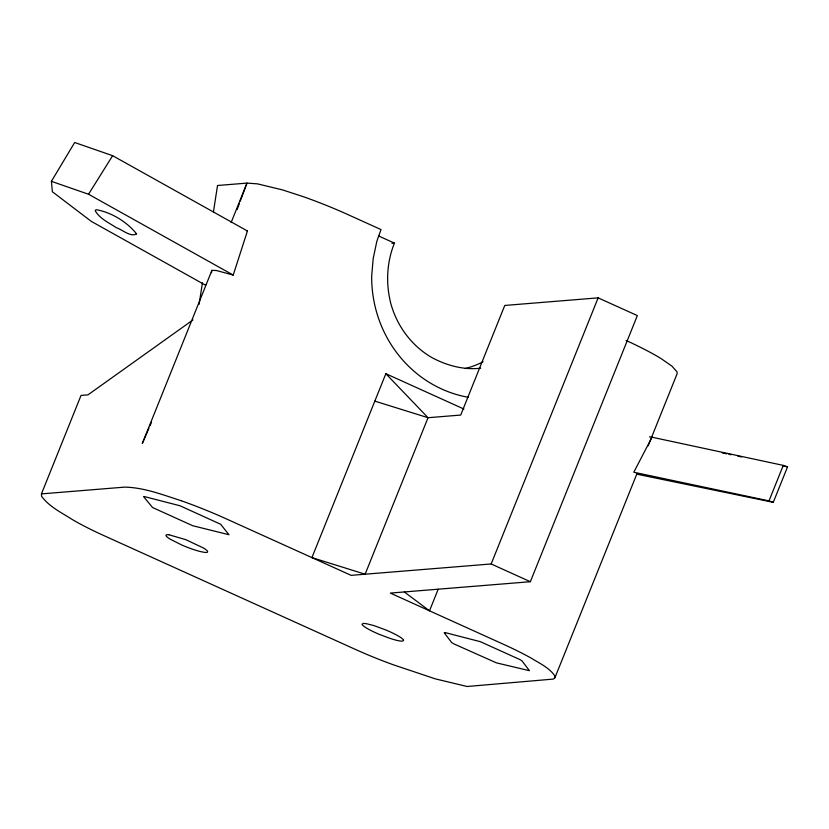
<?xml version="1.0" encoding="UTF-8"?>
<svg xmlns="http://www.w3.org/2000/svg" width="829" height="829" viewBox="0 0 829 829"><rect width="100%" height="100%" fill="white"/><g stroke="black" fill="none" stroke-linecap="round" stroke-linejoin="round"><path stroke-width="1.24" d="M199.105 304.326L202.431 282.865M213.405 212.1L217.53 185.499L246.98 183.105L257.487 183.862L282.544 189.914L303.487 196.742A85.076 12.425 21.9 0 1 347.921 214.597L381.008 229.571L376.822 241.343L373.164 258.669L371.672 276.358A120.993 114.879 85.4 0 0 397.288 353.434A120.796 114.692 85.4 0 0 468.354 397.298M211.447 272.751L211.913 270.337L216.4 270.513L233.218 275.062L247.436 230.99L112.63 155.686L74.672 142.505L51.408 181.344L52.372 191.748L91.283 221.374L205.416 285.124L205.644 284.513M237.135 209.54L239.374 203.54M240.265 201.136L246.98 183.105L231.115 222.576M637.035 473.483L554.912 677.749L553.471 679.075L467.121 686.495L435.443 678.899L393.464 664.837A80.662 11.782 21.9 0 1 354.739 649.117L104.143 535.731A80.62 11.772 21.9 0 1 72.185 519.462C61.491 512.623 49.201 506.737 41.574 496.281L41.45 493.887L81.035 395.423L87.967 394.853L192.95 319.942M211.913 270.337L142.319 443.463L148.982 428.085M463.919 409.039L385.848 373.713L311.922 557.616L365.123 574.207L428.033 417.712L460.706 415.06L504.768 305.445L598.134 297.86L637.335 315.59L530.353 581.709L390.314 593.087L502.654 643.915A84.962 12.414 21.9 0 1 531.14 658.091C539.399 663.273 549.099 667.532 554.767 675.79L554.912 677.749M438.178 589.243L429.505 610.818L404.314 591.947M181.282 500.747A85.076 12.425 21.9 0 1 225.716 518.602L351.113 575.347L491.162 563.969L598.134 297.86M648.143 445.847L677.117 373.744L676.972 371.786L671.894 366.086L660.858 358.449A85.076 12.425 21.9 0 0 626.03 340.439M783.27 465.39L652.009 437.204L633.791 472.24L769.001 500.882L783.27 465.39L787.55 466.841L773.281 502.333L636.434 474.084M150.008 425.723L151.541 422.179M378.428 235.882L394.438 243.125C386.615 262.337 385.692 283.984 390.946 303.994A89.501 84.983 85.4 0 0 431.93 357.61C446.79 365.548 463.805 370.221 480.716 368.169M51.408 181.344L88.537 194.245L112.63 155.686M391.93 243.322L394.438 243.125M41.45 493.887L124.775 487.11C144.298 487.556 162.888 494.872 181.282 500.747M649.511 436.821L652.009 437.204M168.971 534.778L185.8 539.669L203.551 548.042A22.424 3.275 21.9 0 1 204.68 552.394L200.753 551.637A21.399 3.129 21.9 0 1 181.81 545.016L170.121 539.13A22.424 3.275 21.9 0 1 168.909 534.746M782.7 465.919L787.55 466.841M722.183 452.883L726.743 453.826M728.96 454.282L731.095 454.727M737.883 456.157L741.499 456.945M374.832 401.112L428.033 417.712L385.848 373.713M769.001 500.882L773.281 502.333M246.482 230.649L247.436 230.99M491.162 563.969L530.353 581.709M88.537 194.245L233.218 275.062M483.11 361.745A89.439 84.931 85.4 0 1 465.09 368.563M136.588 233.851C130.63 237.519 122.319 229.602 116.392 227.716C109.013 222.783 99.749 218.763 95.211 210.742L96.071 209.644C111.48 212.348 126.858 221.799 136.588 233.851M403.588 640.237L402.894 640.983A21.336 3.119 21.9 0 1 389.775 638.289L379.755 634.548A22.393 3.275 21.9 0 1 362.615 625.201L362.014 624.289L363.216 623.398L366.159 623.646L373.9 625.584L385.848 629.978A22.393 3.275 21.9 0 1 402.998 639.325L403.588 640.237M144.267 496.55L143.697 496.737L152.577 507.535L192.742 525.731L228.959 534.726L220.628 524.249L179.924 505.742L144.267 496.55M445.297 632.62L444.189 632.703L451.701 642.61L453.815 643.864L496.436 662.858L529.441 670.692L521.928 660.786L519.814 659.532L480.405 641.708L445.297 632.62"/></g></svg>
